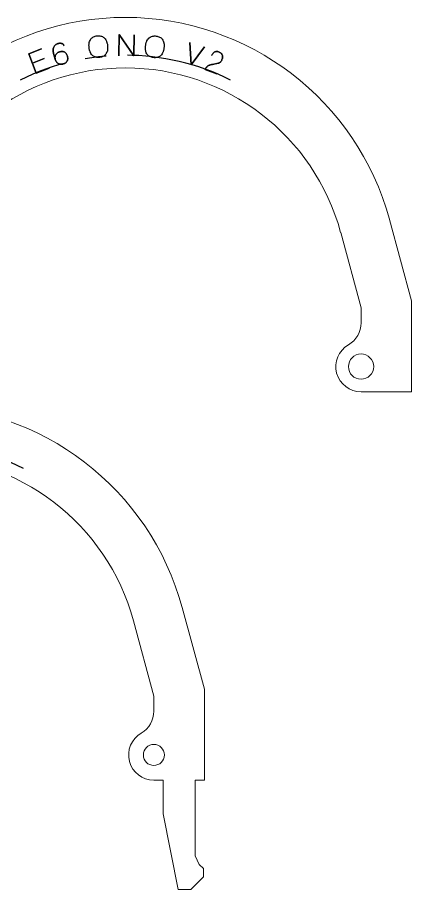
# Model space of a CAD drawing. Header units: millimetres. Extents: x 91 to 270, y 116 to 224.
# Drawn here: x 223 to 269.9, y 116.4 to 220.1 of the extents above; entities that cross this region are included whole.
import ezdxf

# ---------------------------------------------------------------- set-up
doc = ezdxf.new("R2010")
doc.units = ezdxf.units.MM
doc.linetypes.add('CENTERX2', pattern=[20.32, 12.7, -2.54, 2.54, -2.54])

msp = doc.modelspace()

# ---------------------------------------------------------------- linework, layer by layer
at = {"color": 7, "linetype": 'Continuous', "lineweight": 15}
for p, q in [((269.87, 186.39), (267.24, 196.09)), ((261.45, 194.52), (263.87, 185.59)), ((263.87, 185.59), (263.87, 183.78)), ((269.87, 175.59), (269.87, 186.39)), ((263.87, 175.59), (269.87, 175.59)), ((245.25, 140.24), (242.62, 149.95)), ((236.83, 148.38), (239.25, 139.44)), ((245.25, 129.44), (245.25, 140.24)), ((239.25, 139.44), (239.25, 137.64)), ((239.25, 129.44), (240.35, 129.44)), ((240.35, 129.44), (240.35, 125.44)), ((244.15, 129.44), (245.25, 129.44)), ((244.15, 120.44), (244.15, 129.44)), ((240.35, 125.44), (242.15, 116.44)), ((244.65, 119.44), (244.15, 120.44)), ((245.15, 118.94), (244.65, 119.44)), ((245.15, 117.94), (245.15, 118.94)), ((243.65, 116.44), (245.15, 117.94)), ((242.15, 116.44), (243.65, 116.44))]:
    msp.add_line(p, q, dxfattribs=at)
at = {"color": 7, "linetype": 'Continuous', "flags": 128}
for points in [[(232.79, 215.34), (232.68, 215.33), (232.57, 215.33), (232.46, 215.34), (232.36, 215.36), (232.26, 215.39), (232.16, 215.43), (232.07, 215.48), (231.99, 215.54), (231.91, 215.61), (231.84, 215.7), (231.77, 215.8), (231.71, 215.91), (231.68, 215.97), (231.66, 216.03), (231.64, 216.1), (231.62, 216.17), (231.6, 216.25), (231.58, 216.33), (231.57, 216.41), (231.56, 216.5), (231.56, 216.5), (231.55, 216.59), (231.55, 216.67), (231.54, 216.75), (231.54, 216.83), (231.55, 216.9), (231.56, 216.98), (231.57, 217.04), (231.58, 217.11), (231.61, 217.23), (231.66, 217.34), (231.71, 217.44), (231.77, 217.53), (231.84, 217.61), (231.92, 217.68), (232, 217.74), (232.09, 217.79), (232.19, 217.83), (232.29, 217.86), (232.4, 217.89), (232.51, 217.9), (232.51, 217.9), (232.62, 217.91), (232.73, 217.91), (232.84, 217.9), (232.94, 217.88), (233.04, 217.85), (233.14, 217.82), (233.23, 217.76), (233.31, 217.7), (233.39, 217.63), (233.46, 217.54), (233.53, 217.44), (233.59, 217.33), (233.62, 217.27), (233.64, 217.2), (233.66, 217.13), (233.68, 217.06), (233.7, 216.99), (233.72, 216.91), (233.73, 216.82), (233.74, 216.74), (233.74, 216.74), (233.75, 216.65), (233.75, 216.57), (233.75, 216.48), (233.75, 216.41), (233.75, 216.33), (233.74, 216.26), (233.73, 216.19), (233.72, 216.13), (233.69, 216.01), (233.64, 215.9), (233.59, 215.8), (233.53, 215.71), (233.46, 215.63), (233.38, 215.56), (233.3, 215.5), (233.2, 215.45), (233.11, 215.41), (233.01, 215.38), (232.9, 215.36)], [(232.79, 215.34), (232.68, 215.33), (232.57, 215.33), (232.46, 215.34), (232.36, 215.36), (232.26, 215.39), (232.16, 215.43), (232.07, 215.48), (231.99, 215.54), (231.91, 215.61), (231.84, 215.7), (231.77, 215.8), (231.71, 215.91), (231.68, 215.97), (231.66, 216.03), (231.64, 216.1), (231.62, 216.17), (231.6, 216.25), (231.58, 216.33), (231.57, 216.41), (231.56, 216.5), (231.56, 216.5), (231.55, 216.59), (231.55, 216.67), (231.54, 216.75), (231.54, 216.83), (231.55, 216.9), (231.56, 216.98), (231.57, 217.04), (231.58, 217.11), (231.61, 217.23), (231.66, 217.34), (231.71, 217.44), (231.77, 217.53), (231.84, 217.61), (231.92, 217.68), (232, 217.74), (232.09, 217.79), (232.19, 217.83), (232.29, 217.86), (232.4, 217.89), (232.51, 217.9), (232.51, 217.9), (232.62, 217.91), (232.73, 217.91), (232.84, 217.9), (232.94, 217.88), (233.04, 217.85), (233.14, 217.82), (233.23, 217.76), (233.31, 217.7), (233.39, 217.63), (233.46, 217.54), (233.53, 217.44), (233.59, 217.33), (233.62, 217.27), (233.64, 217.2), (233.66, 217.13), (233.68, 217.06), (233.7, 216.99), (233.72, 216.91), (233.73, 216.82), (233.74, 216.74), (233.74, 216.74), (233.75, 216.65), (233.75, 216.57), (233.75, 216.48), (233.75, 216.41), (233.75, 216.33), (233.74, 216.26), (233.73, 216.19), (233.72, 216.13), (233.69, 216.01), (233.64, 215.9), (233.59, 215.8), (233.53, 215.71), (233.46, 215.63), (233.38, 215.56), (233.3, 215.5), (233.2, 215.45), (233.11, 215.41), (233.01, 215.38), (232.9, 215.36), (232.79, 215.34)], [(235.11, 218.04), (236.88, 215.53), (236.88, 215.53), (236.89, 218.03), (236.89, 218.03), (236.88, 215.53), (236.88, 215.53), (235.11, 218.04), (235.11, 218.04), (235.1, 215.54), (235.1, 215.54), (235.11, 218.04)], [(239.2, 215.31), (239.09, 215.33), (238.98, 215.36), (238.88, 215.39), (238.79, 215.43), (238.7, 215.48), (238.61, 215.54), (238.54, 215.61), (238.47, 215.69), (238.41, 215.78), (238.35, 215.88), (238.31, 215.99), (238.28, 216.11), (238.27, 216.18), (238.26, 216.25), (238.25, 216.32), (238.25, 216.39), (238.25, 216.47), (238.25, 216.55), (238.26, 216.64), (238.27, 216.72), (238.27, 216.72), (238.28, 216.81), (238.29, 216.89), (238.31, 216.97), (238.33, 217.05), (238.35, 217.12), (238.37, 217.19), (238.4, 217.25), (238.43, 217.31), (238.49, 217.42), (238.56, 217.52), (238.63, 217.61), (238.71, 217.68), (238.8, 217.74), (238.89, 217.79), (238.98, 217.83), (239.08, 217.86), (239.19, 217.88), (239.3, 217.89), (239.4, 217.89), (239.52, 217.88), (239.52, 217.88), (239.63, 217.86), (239.73, 217.83), (239.83, 217.8), (239.93, 217.76), (240.02, 217.71), (240.11, 217.65), (240.18, 217.57), (240.25, 217.49), (240.31, 217.4), (240.36, 217.3), (240.4, 217.19), (240.44, 217.07), (240.45, 217), (240.46, 216.93), (240.46, 216.86), (240.47, 216.79), (240.47, 216.71), (240.46, 216.63), (240.46, 216.54), (240.45, 216.46), (240.45, 216.46), (240.44, 216.37), (240.42, 216.29), (240.41, 216.21), (240.39, 216.13), (240.37, 216.06), (240.34, 215.99), (240.32, 215.93), (240.29, 215.87), (240.23, 215.76), (240.16, 215.66), (240.09, 215.57), (240.01, 215.5), (239.92, 215.44), (239.83, 215.39), (239.73, 215.35), (239.63, 215.33), (239.53, 215.31), (239.42, 215.3), (239.31, 215.3)], [(239.2, 215.31), (239.09, 215.33), (238.98, 215.36), (238.88, 215.39), (238.79, 215.43), (238.7, 215.48), (238.61, 215.54), (238.54, 215.61), (238.47, 215.69), (238.41, 215.78), (238.35, 215.88), (238.31, 215.99), (238.28, 216.11), (238.27, 216.18), (238.26, 216.25), (238.25, 216.32), (238.25, 216.39), (238.25, 216.47), (238.25, 216.55), (238.26, 216.64), (238.27, 216.72), (238.27, 216.72), (238.28, 216.81), (238.29, 216.89), (238.31, 216.97), (238.33, 217.05), (238.35, 217.12), (238.37, 217.19), (238.4, 217.25), (238.43, 217.31), (238.49, 217.42), (238.56, 217.52), (238.63, 217.61), (238.71, 217.68), (238.8, 217.74), (238.89, 217.79), (238.98, 217.83), (239.08, 217.86), (239.19, 217.88), (239.3, 217.89), (239.4, 217.89), (239.52, 217.88), (239.52, 217.88), (239.63, 217.86), (239.73, 217.83), (239.83, 217.8), (239.93, 217.76), (240.02, 217.71), (240.11, 217.65), (240.18, 217.57), (240.25, 217.49), (240.31, 217.4), (240.36, 217.3), (240.4, 217.19), (240.44, 217.07), (240.45, 217), (240.46, 216.93), (240.46, 216.86), (240.47, 216.79), (240.47, 216.71), (240.46, 216.63), (240.46, 216.54), (240.45, 216.46), (240.45, 216.46), (240.44, 216.37), (240.42, 216.29), (240.41, 216.21), (240.39, 216.13), (240.37, 216.06), (240.34, 215.99), (240.32, 215.93), (240.29, 215.87), (240.23, 215.76), (240.16, 215.66), (240.09, 215.57), (240.01, 215.5), (239.92, 215.44), (239.83, 215.39), (239.73, 215.35), (239.63, 215.33), (239.53, 215.31), (239.42, 215.3), (239.31, 215.3), (239.2, 215.31)], [(227.53, 215.08), (227.52, 215.16), (227.51, 215.24), (227.5, 215.31), (227.51, 215.39), (227.52, 215.46), (227.54, 215.53), (227.56, 215.6), (227.59, 215.66), (227.63, 215.72), (227.67, 215.77), (227.72, 215.82), (227.78, 215.87), (227.84, 215.91), (227.9, 215.94), (227.97, 215.97), (228.04, 216), (228.04, 216), (228.12, 216.01), (228.19, 216.03), (228.26, 216.03), (228.34, 216.04), (228.41, 216.03), (228.47, 216.02), (228.54, 216), (228.6, 215.98), (228.66, 215.94), (228.72, 215.9), (228.77, 215.85), (228.82, 215.8), (228.87, 215.73), (228.91, 215.66), (228.94, 215.57), (228.97, 215.48), (228.97, 215.48), (229, 215.38), (229.01, 215.29), (229.01, 215.2), (229.01, 215.12), (229, 215.05), (228.97, 214.98), (228.95, 214.91), (228.91, 214.86), (228.87, 214.8), (228.82, 214.75), (228.77, 214.71), (228.71, 214.67), (228.65, 214.63), (228.58, 214.6), (228.51, 214.57), (228.44, 214.55), (228.44, 214.55), (228.37, 214.53), (228.29, 214.52), (228.22, 214.52), (228.15, 214.53), (228.08, 214.54), (228.01, 214.56), (227.95, 214.58), (227.89, 214.61), (227.83, 214.65), (227.77, 214.69), (227.72, 214.74), (227.67, 214.8), (227.63, 214.86), (227.59, 214.93), (227.56, 215), (227.53, 215.08), (227.53, 215.08), (227.52, 215.13), (227.5, 215.2), (227.47, 215.27), (227.45, 215.35), (227.4, 215.52), (227.35, 215.7), (227.33, 215.8), (227.31, 215.89), (227.3, 215.99), (227.29, 216.09), (227.29, 216.19), (227.29, 216.28), (227.3, 216.37), (227.32, 216.46), (227.35, 216.55), (227.39, 216.63), (227.43, 216.7), (227.49, 216.77), (227.52, 216.81), (227.56, 216.84), (227.6, 216.87), (227.64, 216.89), (227.69, 216.92), (227.74, 216.94), (227.79, 216.96), (227.85, 216.97), (227.85, 216.97), (227.94, 217), (228.02, 217.01), (228.1, 217.02), (228.17, 217.01), (228.23, 217), (228.29, 216.99), (228.34, 216.97), (228.39, 216.95), (228.43, 216.93), (228.46, 216.9), (228.5, 216.87), (228.52, 216.83), (228.57, 216.77), (228.6, 216.7), (228.6, 216.7), (228.57, 216.77), (228.52, 216.83), (228.5, 216.87), (228.46, 216.9), (228.43, 216.93), (228.39, 216.95), (228.34, 216.97), (228.29, 216.99), (228.23, 217), (228.17, 217.01), (228.1, 217.02), (228.02, 217.01), (227.94, 217), (227.85, 216.97), (227.85, 216.97), (227.79, 216.96), (227.74, 216.94), (227.69, 216.92), (227.64, 216.89), (227.6, 216.87), (227.56, 216.84), (227.52, 216.81), (227.49, 216.77), (227.43, 216.7), (227.39, 216.63), (227.35, 216.55), (227.32, 216.46), (227.3, 216.37), (227.29, 216.28), (227.29, 216.19), (227.29, 216.09), (227.3, 215.99), (227.31, 215.89), (227.33, 215.8), (227.35, 215.7), (227.4, 215.52), (227.45, 215.35), (227.47, 215.27), (227.5, 215.2), (227.52, 215.13), (227.53, 215.08), (227.53, 215.08), (227.56, 215), (227.59, 214.93), (227.63, 214.86), (227.67, 214.8), (227.72, 214.74), (227.77, 214.69), (227.83, 214.65), (227.89, 214.61), (227.95, 214.58), (228.01, 214.56), (228.08, 214.54), (228.15, 214.53), (228.22, 214.52), (228.29, 214.52), (228.37, 214.53), (228.44, 214.55), (228.44, 214.55), (228.51, 214.57), (228.58, 214.6), (228.65, 214.63), (228.71, 214.67), (228.77, 214.71), (228.82, 214.75), (228.87, 214.8), (228.91, 214.86), (228.95, 214.91), (228.97, 214.98), (229, 215.05), (229.01, 215.12), (229.01, 215.2), (229.01, 215.29), (229, 215.38), (228.97, 215.48), (228.97, 215.48), (228.94, 215.57), (228.91, 215.66), (228.87, 215.73), (228.82, 215.8), (228.77, 215.85), (228.72, 215.9), (228.66, 215.94), (228.6, 215.98), (228.54, 216), (228.47, 216.02), (228.41, 216.03), (228.34, 216.04), (228.26, 216.03), (228.19, 216.03), (228.12, 216.01), (228.04, 216), (228.04, 216), (227.97, 215.97), (227.9, 215.94), (227.84, 215.91), (227.78, 215.87), (227.72, 215.82), (227.67, 215.77), (227.63, 215.72), (227.59, 215.66), (227.56, 215.6), (227.54, 215.53), (227.52, 215.46), (227.51, 215.39), (227.5, 215.31), (227.51, 215.24), (227.52, 215.16), (227.53, 215.08)], [(243.69, 214.44), (243.52, 217.1), (243.52, 217.1), (243.69, 214.44), (243.69, 214.44), (245.27, 216.59), (245.27, 216.59), (243.69, 214.44)], [(225.28, 213.48), (224.4, 215.78), (224.4, 215.78), (225.91, 216.36), (225.91, 216.36), (224.4, 215.78), (224.4, 215.78), (225.28, 213.48), (225.28, 213.48), (226.79, 214.05), (226.79, 214.05), (225.28, 213.48)], [(245.36, 213.91), (245.4, 214), (245.44, 214.07), (245.48, 214.14), (245.53, 214.19), (245.58, 214.24), (245.63, 214.28), (245.68, 214.32), (245.73, 214.36), (245.79, 214.38), (245.84, 214.41), (245.9, 214.43), (245.96, 214.45), (246.09, 214.48), (246.22, 214.5), (246.22, 214.5), (246.91, 214.65), (246.91, 214.65), (246.97, 214.67), (247.01, 214.69), (247.06, 214.71), (247.1, 214.73), (247.16, 214.79), (247.22, 214.85), (247.27, 214.93), (247.31, 215), (247.34, 215.08), (247.37, 215.16), (247.37, 215.16), (247.39, 215.21), (247.4, 215.25), (247.41, 215.3), (247.42, 215.36), (247.42, 215.41), (247.42, 215.47), (247.41, 215.52), (247.39, 215.58), (247.37, 215.64), (247.34, 215.69), (247.31, 215.75), (247.27, 215.8), (247.22, 215.85), (247.16, 215.89), (247.08, 215.93), (247, 215.97), (247, 215.97), (246.92, 216), (246.84, 216.02), (246.76, 216.03), (246.69, 216.03), (246.62, 216.02), (246.55, 216), (246.49, 215.98), (246.43, 215.95), (246.38, 215.92), (246.33, 215.88), (246.28, 215.83), (246.24, 215.78), (246.2, 215.73), (246.16, 215.67), (246.13, 215.61), (246.11, 215.56), (246.11, 215.56), (246.13, 215.61), (246.16, 215.67), (246.2, 215.73), (246.24, 215.78), (246.28, 215.83), (246.33, 215.88), (246.38, 215.92), (246.43, 215.95), (246.49, 215.98), (246.55, 216), (246.62, 216.02), (246.69, 216.03), (246.76, 216.03), (246.84, 216.02), (246.92, 216), (247, 215.97), (247, 215.97), (247.08, 215.93), (247.16, 215.89), (247.22, 215.85), (247.27, 215.8), (247.31, 215.75), (247.34, 215.69), (247.37, 215.64), (247.39, 215.58), (247.41, 215.52), (247.42, 215.47), (247.42, 215.41), (247.42, 215.36), (247.41, 215.3), (247.4, 215.25), (247.39, 215.21), (247.37, 215.16), (247.37, 215.16), (247.34, 215.08), (247.31, 215), (247.27, 214.93), (247.22, 214.85), (247.16, 214.79), (247.1, 214.73), (247.06, 214.71), (247.01, 214.69), (246.97, 214.67), (246.91, 214.65), (246.91, 214.65), (246.22, 214.5), (246.22, 214.5), (246.09, 214.48), (245.96, 214.45), (245.9, 214.43), (245.84, 214.41), (245.79, 214.38), (245.73, 214.36), (245.68, 214.32), (245.63, 214.28), (245.58, 214.24), (245.53, 214.19), (245.48, 214.14), (245.44, 214.07), (245.4, 214), (245.36, 213.91), (245.36, 213.91), (246.75, 213.37), (246.75, 213.37), (245.36, 213.91)], [(224.83, 214.66), (226.21, 215.19), (226.21, 215.19), (224.83, 214.66)]]:
    msp.add_lwpolyline(points, dxfattribs=at)
at = {"color": 7, "linetype": 'Continuous', "lineweight": 15}
for centre, radius in [((263.87, 178.59), 1.5), ((239.25, 132.44), 1.25)]:
    msp.add_circle(centre, radius, dxfattribs=at)
for centre, radius, start, end in [((235.87, 187.59), 32.5, 15.1758, 164.8242), ((235.87, 187.59), 26.5, 15.1758, 164.8242), ((260.87, 183.78), 3, 300, 0), ((263.87, 178.59), 3, 120, 270), ((211.25, 141.44), 32.5, 15.1758, 164.8242), ((211.25, 141.44), 26.5, 15.1758, 164.8242), ((236.25, 137.64), 3, 300, 0), ((239.25, 132.44), 3, 120, 270)]:
    msp.add_arc(centre, radius, start, end, dxfattribs=at)
at = {"color": 7, "linetype": 'CENTERX2'}
for centre in [(235.87, 187.59), (211.25, 141.44)]:
    msp.add_arc(centre, 28, 63.4852, 116.5148, dxfattribs=at)

doc.saveas('drawing.dxf')
